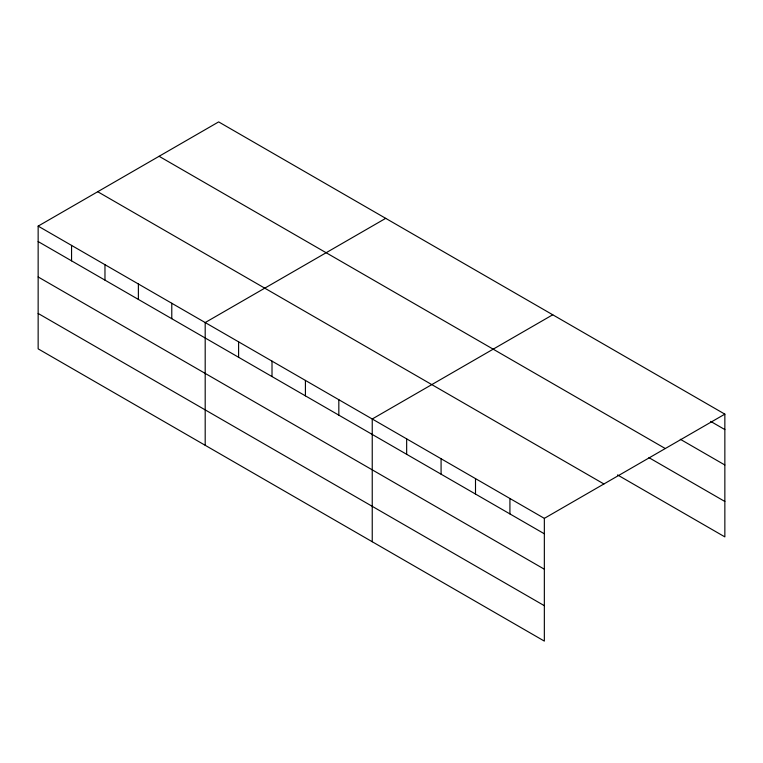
<?xml version="1.0" encoding="UTF-8"?>
<svg xmlns="http://www.w3.org/2000/svg" width="763" height="763" viewBox="0 0 763 763"><rect width="100%" height="100%" fill="white"/><g stroke="black" fill="none" stroke-linecap="round" stroke-linejoin="round"><path stroke-width="1.14" d="M38.15 226.115L544.343 518.363L544.343 641.101L38.15 348.853L38.15 226.115L218.657 121.899L724.85 414.147L724.85 536.885L617.534 474.929M385.706 218.342L205.19 322.558L205.19 445.296M552.746 314.776L372.239 418.992L372.239 541.74M544.343 518.363L724.85 414.147M710.677 421.395L724.85 429.579M680.31 439.278L724.85 464.991M159.095 156.291L665.279 448.53M648.922 457.638L724.85 501.472M97.721 191.723L603.905 483.971M38.15 241.556L544.343 533.795M38.15 276.959L544.343 569.208M38.15 313.45L544.343 605.688M509.922 498.487L509.922 513.928M475.502 478.611L475.502 494.052M441.081 458.744L441.081 474.176M406.66 438.868L406.66 454.309M338.829 399.707L338.829 415.148M305.419 380.422L305.419 395.854M272.01 361.128L272.01 376.569M238.6 341.843L238.6 357.284M171.78 303.264L171.78 318.705M138.38 283.979L138.38 299.42M104.97 264.685L104.97 280.126M71.56 245.4L71.56 260.841"/></g></svg>
